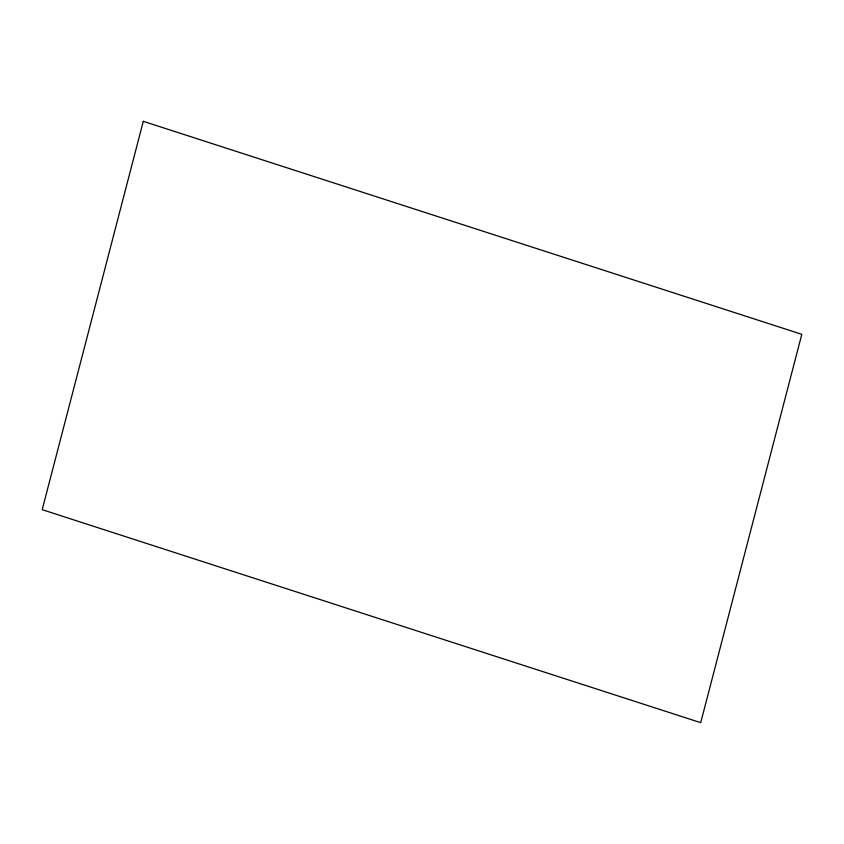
<?xml version="1.0" encoding="UTF-8"?>
<svg xmlns="http://www.w3.org/2000/svg" width="844" height="844" viewBox="0 0 844 844"><rect width="100%" height="100%" fill="white"/><g stroke="black" fill="none" stroke-linecap="round" stroke-linejoin="round"><path stroke-width="1.27" d="M143.29 121.325L42.2 509.681L700.71 722.675L801.8 334.319L143.29 121.325"/></g></svg>
